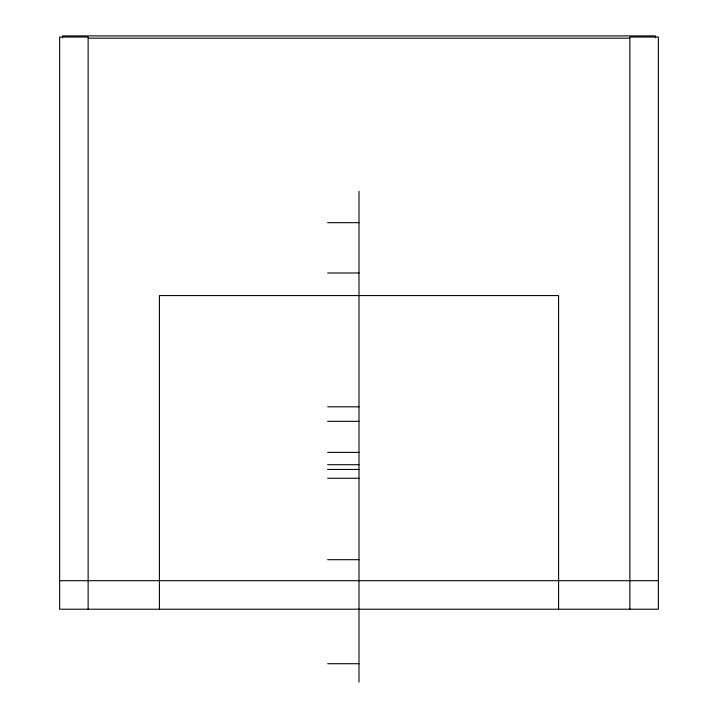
<?xml version="1.0" encoding="UTF-8"?>
<svg xmlns="http://www.w3.org/2000/svg" width="718" height="718" viewBox="0 0 718 718"><rect width="100%" height="100%" fill="white"/><g stroke="black" fill="none" stroke-linecap="round" stroke-linejoin="round"><path stroke-width="1.08" d="M88.26 38.18L629.74 38.18M327.632 222.688L359 222.688M327.632 272.993L359 272.993M327.632 406.819L359 406.819M327.632 421.322L359 421.322M327.632 452.394L359 452.394M327.632 464.717L359 464.717M327.632 469.446L359 469.446M327.632 478.278L359 478.278M327.632 559.69L359 559.69M59.621 580.7L658.379 580.7M327.632 663.71L359 663.71M655.525 37.848L655.525 35.9L62.475 35.9L62.475 37.848M629.865 609.214L629.865 37.04L658.379 37.04L658.379 609.214L59.621 609.214L59.621 37.04L88.135 37.04L88.135 609.214M558.586 609.214L558.586 295.574L159.414 295.574L159.414 609.214M359 191.32L359 682.1"/></g></svg>
